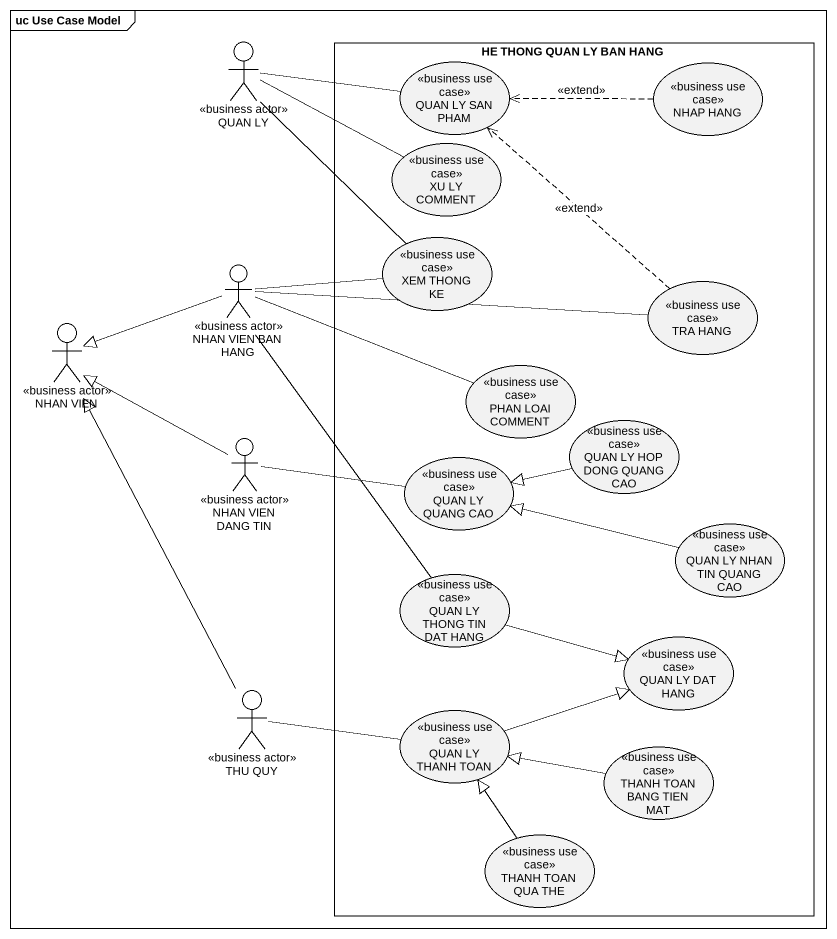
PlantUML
@startuml
mainframe uc Use Case Model
actor "QUAN LY" as QUAN_LY <<business actor>>
rectangle "HE THONG QUAN LY BAN HANG" as HE_THONG_QUAN_LY_BAN_HANG {
  usecase "QUAN LY SAN PHAM" as QUAN_LY_SAN_PHAM <<business use case>>
  usecase "NHAP HANG" as NHAP_HANG <<business use case>>
  usecase "XU LY COMMENT" as XU_LY_COMMENT <<business use case>>
  usecase "XEM THONG KE" as XEM_THONG_KE <<business use case>>
  usecase "TRA HANG" as TRA_HANG <<business use case>>
  usecase "PHAN LOAI COMMENT" as PHAN_LOAI_COMMENT <<business use case>>
  usecase "QUAN LY HOP DONG QUANG CAO" as QUAN_LY_HOP_DONG_QUANG_CAO <<business use case>>
  usecase "QUAN LY QUANG CAO" as QUAN_LY_QUANG_CAO <<business use case>>
  usecase "QUAN LY NHAN TIN QUANG CAO" as QUAN_LY_NHAN_TIN_QUANG_CAO <<business use case>>
  usecase "QUAN LY THONG TIN DAT HANG" as QUAN_LY_THONG_TIN_DAT_HANG <<business use case>>
  usecase "QUAN LY DAT HANG" as QUAN_LY_DAT_HANG <<business use case>>
  usecase "QUAN LY THANH TOAN" as QUAN_LY_THANH_TOAN <<business use case>>
  usecase "THANH TOAN BANG TIEN MAT" as THANH_TOAN_BANG_TIEN_MAT <<business use case>>
  usecase "THANH TOAN QUA THE" as THANH_TOAN_QUA_THE <<business use case>>
}
actor "NHAN VIEN BAN HANG" as NHAN_VIEN_BAN_HANG <<business actor>>
actor "NHAN VIEN" as NHAN_VIEN <<business actor>>
actor "NHAN VIEN DANG TIN" as NHAN_VIEN_DANG_TIN <<business actor>>
actor "THU QUY" as THU_QUY <<business actor>>
QUAN_LY -right- QUAN_LY_SAN_PHAM
QUAN_LY -right- XU_LY_COMMENT
QUAN_LY -- XEM_THONG_KE
NHAP_HANG .left.> QUAN_LY_SAN_PHAM : <<extend>>
NHAN_VIEN_BAN_HANG -right- XEM_THONG_KE
NHAN_VIEN_BAN_HANG -right- TRA_HANG
NHAN_VIEN_BAN_HANG -left-|> NHAN_VIEN
NHAN_VIEN_BAN_HANG -right- PHAN_LOAI_COMMENT
NHAN_VIEN_BAN_HANG -- QUAN_LY_THONG_TIN_DAT_HANG
TRA_HANG .up.> QUAN_LY_SAN_PHAM : <<extend>>
QUAN_LY_HOP_DONG_QUANG_CAO -left-|> QUAN_LY_QUANG_CAO
NHAN_VIEN_DANG_TIN -up-|> NHAN_VIEN
NHAN_VIEN_DANG_TIN -right- QUAN_LY_QUANG_CAO
QUAN_LY_NHAN_TIN_QUANG_CAO -left-|> QUAN_LY_QUANG_CAO
QUAN_LY_THONG_TIN_DAT_HANG -right-|> QUAN_LY_DAT_HANG
THU_QUY -up-|> NHAN_VIEN
THU_QUY -right- QUAN_LY_THANH_TOAN
QUAN_LY_THANH_TOAN -right-|> QUAN_LY_DAT_HANG
THANH_TOAN_BANG_TIEN_MAT -left-|> QUAN_LY_THANH_TOAN
THANH_TOAN_QUA_THE -up-|> QUAN_LY_THANH_TOAN
@enduml
